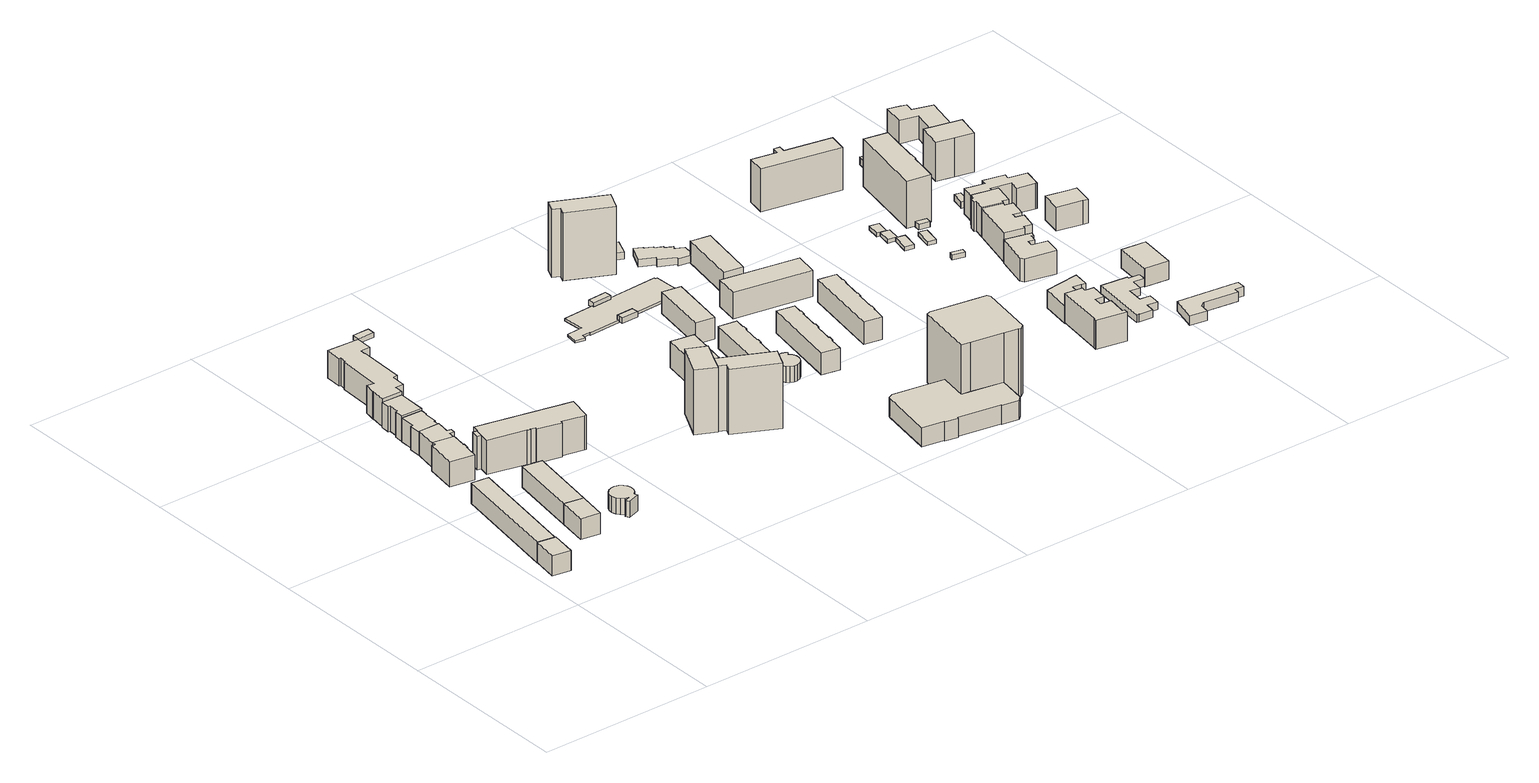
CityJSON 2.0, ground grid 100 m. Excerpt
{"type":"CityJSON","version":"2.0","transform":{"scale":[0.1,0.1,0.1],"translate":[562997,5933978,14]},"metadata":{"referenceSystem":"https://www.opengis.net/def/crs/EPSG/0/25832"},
"CityObjects":{
"building1":{"type":"Building","attributes":{"Gemeindeschluessel":"02200205","Geometrietyp2DReferenz":"3000","BezugspunktDach":"2000","function":"31001_1010","measuredHeight":13.32,"storeysAboveGround":3},"address":[{"country":"Germany","locality":"Hamburg","thoroughfareNumber":"4","thoroughfareName":"Unzerstraße","postcode":"22767"}],"geometry":[{"type":"Solid","lod":"1","boundaries":[[[[0,1,2,3]],[[4,5,6,7]],[[2,4,7,3]],[[1,5,4,2]],[[0,6,5,1]],[[3,7,6,0]]]]}]},
"building2":{"type":"Building","attributes":{"Gemeindeschluessel":"02200205","Geometrietyp2DReferenz":"3000","BezugspunktDach":"2000","function":"31001_1010","measuredHeight":13.76,"storeysAboveGround":3},"address":[{"country":"Germany","locality":"Hamburg","thoroughfareNumber":"12","thoroughfareName":"Unzerstraße","postcode":"22767"}],"geometry":[{"type":"Solid","lod":"1","boundaries":[[[[8,9,10,11]],[[12,13,14,15]],[[10,12,15,11]],[[9,13,12,10]],[[8,14,13,9]],[[11,15,14,8]]]]}]},
"building3":{"type":"Building","attributes":{"Gemeindeschluessel":"02200205","Geometrietyp2DReferenz":"3000","BezugspunktDach":"2000","function":"31001_1010","measuredHeight":13.85,"storeysAboveGround":3},"address":[{"country":"Germany","locality":"Hamburg","thoroughfareNumber":"7","thoroughfareName":"Schomburgstraße","postcode":"22767"}],"geometry":[{"type":"Solid","lod":"1","boundaries":[[[[16,17,18,19]],[[20,21,22,23]],[[18,20,23,19]],[[17,21,20,18]],[[16,22,21,17]],[[19,23,22,16]]]]}]},
"building4":{"type":"Building","attributes":{"Gemeindeschluessel":"02200205","Geometrietyp2DReferenz":"3000","BezugspunktDach":"2000","function":"31001_1010","measuredHeight":17.43,"storeysAboveGround":3},"address":[{"country":"Germany","locality":"Hamburg","thoroughfareNumber":"14a","thoroughfareName":"Unzerstraße","postcode":"22767"}],"geometry":[{"type":"Solid","lod":"1","boundaries":[[[[24,25,26,27,28,29,30,31,32,33,34]],[[35,36,37,38,39,40,41,42,43,44,45]],[[33,35,45,34]],[[32,36,35,33]],[[31,37,36,32]],[[30,38,37,31]],[[29,39,38,30]],[[28,40,39,29]],[[27,41,40,28]],[[26,42,41,27]],[[25,43,42,26]],[[24,44,43,25]],[[34,45,44,24]]]]}]},
"building5":{"type":"Building","attributes":{"Gemeindeschluessel":"02200205","Geometrietyp2DReferenz":"3000","BezugspunktDach":"2000","function":"31001_1010","measuredHeight":14.05,"storeysAboveGround":3},"address":[{"country":"Germany","locality":"Hamburg","thoroughfareNumber":"1","thoroughfareName":"Schomburgstraße","postcode":"22767"}],"geometry":[{"type":"Solid","lod":"1","boundaries":[[[[46,47,48,49]],[[23,22,50,51]],[[48,23,51,49]],[[47,22,23,48]],[[46,50,22,47]],[[49,51,50,46]]]]}]},
"building6":{"type":"Building","attributes":{"Gemeindeschluessel":"02200205","Geometrietyp2DReferenz":"3000","BezugspunktDach":"2000","function":"31001_1010","measuredHeight":16.59,"storeysAboveGround":3},"address":[{"country":"Germany","locality":"Hamburg","thoroughfareNumber":"14b","thoroughfareName":"Unzerstraße","postcode":"22767"}],"geometry":[{"type":"Solid","lod":"1","boundaries":[[[[52,53,54,55,56,57,58,59,60]],[[61,62,63,64,65,66,67,68,69]],[[59,61,69,60]],[[58,62,61,59]],[[57,63,62,58]],[[56,64,63,57]],[[55,65,64,56]],[[54,66,65,55]],[[53,67,66,54]],[[52,68,67,53]],[[60,69,68,52]]]]}]},
"building7":{"type":"Building","attributes":{"Gemeindeschluessel":"02200205","Geometrietyp2DReferenz":"3000","BezugspunktDach":"2000","function":"31001_3070","measuredHeight":18.93,"storeysAboveGround":1},"address":[{"country":"Germany","locality":"Hamburg","thoroughfareName":"Schomburgstraße","postcode":"22767"}],"geometry":[{"type":"Solid","lod":"1","boundaries":[[[[70,71,72,73]],[[74,75,76,77]],[[72,74,77,73]],[[71,75,74,72]],[[70,76,75,71]],[[73,77,76,70]]]]}]},
"building8":{"type":"Building","attributes":{"Gemeindeschluessel":"02200205","Geometrietyp2DReferenz":"3000","BezugspunktDach":"2000","function":"31001_1010","measuredHeight":15.49,"storeysAboveGround":3},"address":[{"country":"Germany","locality":"Hamburg","thoroughfareNumber":"16","thoroughfareName":"Unzerstraße","postcode":"22767"}],"geometry":[{"type":"Solid","lod":"1","boundaries":[[[[78,79,80,81,82,83,84,85,55,54]],[[86,87,88,89,90,91,92,93,94,95]],[[55,86,95,54]],[[85,87,86,55]],[[84,88,87,85]],[[83,89,88,84]],[[82,90,89,83]],[[81,91,90,82]],[[80,92,91,81]],[[79,93,92,80]],[[78,94,93,79]],[[54,95,94,78]]]]}]},
"building9":{"type":"Building","attributes":{"Gemeindeschluessel":"02200205","Geometrietyp2DReferenz":"3000","BezugspunktDach":"2000","function":"31001_3074","measuredHeight":9},"address":[{"country":"Germany","locality":"Hamburg","thoroughfareName":"Louise-Schroeder-Straße","postcode":"22767"}],"geometry":[{"type":"Solid","lod":"1","boundaries":[[[[96,97,98,99,100,101,102,103,104,105,106,107,108,109,110,111,112,113,114,115]],[[116,117,118,119,120,121,122,123,124,125,126,127,128,129,130,131,132,133,134,135]],[[114,116,135,115]],[[113,117,116,114]],[[112,118,117,113]],[[111,119,118,112]],[[110,120,119,111]],[[109,121,120,110]],[[108,122,121,109]],[[107,123,122,108]],[[106,124,123,107]],[[105,125,124,106]],[[104,126,125,105]],[[103,127,126,104]],[[102,128,127,103]],[[101,129,128,102]],[[100,130,129,101]],[[99,131,130,100]],[[98,132,131,99]],[[97,133,132,98]],[[96,134,133,97]],[[115,135,134,96]]]]}]},
"building10":{"type":"Building","attributes":{"Gemeindeschluessel":"02200205","Geometrietyp2DReferenz":"3000","BezugspunktDach":"2000","function":"31001_1010","measuredHeight":16.73,"storeysAboveGround":3},"address":[{"country":"Germany","locality":"Hamburg","thoroughfareNumber":"16a","thoroughfareName":"Unzerstraße","postcode":"22767"}],"geometry":[{"type":"Solid","lod":"1","boundaries":[[[[136,137,138,139,140,141,142,143]],[[144,145,146,147,148,149,150,151]],[[142,144,151,143]],[[141,145,144,142]],[[140,146,145,141]],[[139,147,146,140]],[[138,148,147,139]],[[137,149,148,138]],[[136,150,149,137]],[[143,151,150,136]]]]}]},
"building11":{"type":"Building","attributes":{"Gemeindeschluessel":"02200205","Geometrietyp2DReferenz":"3000","BezugspunktDach":"2000","function":"31001_3070","measuredHeight":19.37,"storeysAboveGround":6},"address":[{"country":"Germany","locality":"Hamburg","thoroughfareNumber":"6","thoroughfareName":"Schomburgstraße","postcode":"22767"}],"geometry":[{"type":"Solid","lod":"1","boundaries":[[[[152,153,154,155,156,157,158,159,160,161,162,163,164,165]],[[166,167,168,169,170,171,172,173,174,175,176,177,178,179]],[[164,166,179,165]],[[163,167,166,164]],[[162,168,167,163]],[[161,169,168,162]],[[160,170,169,161]],[[159,171,170,160]],[[158,172,171,159]],[[157,173,172,158]],[[156,174,173,157]],[[155,175,174,156]],[[154,176,175,155]],[[153,177,176,154]],[[152,178,177,153]],[[165,179,178,152]]]]}]},
"building12":{"type":"Building","attributes":{"Gemeindeschluessel":"02200205","Geometrietyp2DReferenz":"3000","BezugspunktDach":"2000","function":"31001_1010","measuredHeight":18.6,"storeysAboveGround":5},"address":[{"country":"Germany","locality":"Hamburg","thoroughfareNumber":"18","thoroughfareName":"Unzerstraße","postcode":"22767"}],"geometry":[{"type":"Solid","lod":"1","boundaries":[[[[180,181,182,183,184,185,186,187,188,189,190,191,192,193,194,195,196,197,198,199]],[[200,201,202,203,204,205,206,207,208,209,210,211,212,213,214,215,216,217,218,219]],[[198,200,219,199]],[[197,201,200,198]],[[196,202,201,197]],[[195,203,202,196]],[[194,204,203,195]],[[193,205,204,194]],[[192,206,205,193]],[[191,207,206,192]],[[190,208,207,191]],[[189,209,208,190]],[[188,210,209,189]],[[187,211,210,188]],[[186,212,211,187]],[[185,213,212,186]],[[184,214,213,185]],[[183,215,214,184]],[[182,216,215,183]],[[181,217,216,182]],[[180,218,217,181]],[[199,219,218,180]]]]}]},
"building13":{"type":"Building","attributes":{"Gemeindeschluessel":"02200205","Geometrietyp2DReferenz":"3000","BezugspunktDach":"2000","function":"31001_3060","measuredHeight":2.84,"storeysAboveGround":1},"address":[{"country":"Germany","locality":"Hamburg","thoroughfareName":"Unzerstraße","postcode":"22767"}],"geometry":[{"type":"Solid","lod":"1","boundaries":[[[[220,221,222,223]],[[224,225,226,227]],[[222,224,227,223]],[[221,225,224,222]],[[220,226,225,221]],[[223,227,226,220]]]]}]},
"building14":{"type":"Building","attributes":{"Gemeindeschluessel":"02200205","Geometrietyp2DReferenz":"3000","BezugspunktDach":"2000","function":"31001_1010","measuredHeight":36.58,"storeysAboveGround":13},"address":[{"country":"Germany","locality":"Hamburg","thoroughfareName":"Louise-Schroeder-Straße","postcode":"22767"}],"geometry":[{"type":"Solid","lod":"1","boundaries":[[[[228,229,230,231,232,233]],[[234,235,236,237,238,239]],[[232,234,239,233]],[[231,235,234,232]],[[230,236,235,231]],[[229,237,236,230]],[[228,238,237,229]],[[233,239,238,228]]]]}]},
"building15":{"type":"Building","attributes":{"Gemeindeschluessel":"02200205","Geometrietyp2DReferenz":"3000","BezugspunktDach":"2000","function":"31001_1010","measuredHeight":39.53,"storeysAboveGround":12},"address":[{"country":"Germany","locality":"Hamburg","thoroughfareNumber":"17","thoroughfareName":"Louise-Schroeder-Straße","postcode":"22767"}],"geometry":[{"type":"Solid","lod":"1","boundaries":[[[[240,241,242,243,244,245]],[[246,247,248,249,250,251]],[[244,246,251,245]],[[243,247,246,244]],[[242,248,247,243]],[[241,249,248,242]],[[240,250,249,241]],[[245,251,250,240]]]]}]},
"building16":{"type":"Building","attributes":{"Gemeindeschluessel":"02200205","Geometrietyp2DReferenz":"3000","BezugspunktDach":"2000","function":"31001_1010","measuredHeight":14.77,"storeysAboveGround":5},"address":[{"country":"Germany","locality":"Hamburg","thoroughfareNumber":"17a","thoroughfareName":"Louise-Schroeder-Straße","postcode":"22767"}],"geometry":[{"type":"Solid","lod":"1","boundaries":[[[[252,253,254,255,256,257]],[[258,259,260,261,262,263]],[[256,258,263,257]],[[255,259,258,256]],[[254,260,259,255]],[[253,261,260,254]],[[252,262,261,253]],[[257,263,262,252]]]]}]},
"building17":{"type":"Building","attributes":{"Gemeindeschluessel":"02200205","Geometrietyp2DReferenz":"3000","BezugspunktDach":"2000","function":"31001_1010","measuredHeight":12.48,"storeysAboveGround":4},"address":[{"country":"Germany","locality":"Hamburg","thoroughfareNumber":"9","thoroughfareName":"Louise-Schroeder-Straße","postcode":"22767"}],"geometry":[{"type":"Solid","lod":"1","boundaries":[[[[264,265,266,267,268,269,270,271,272,273,274,275,276,277,278,279]],[[280,281,282,283,284,285,286,287,288,289,290,291,292,293,294,295]],[[278,280,295,279]],[[277,281,280,278]],[[276,282,281,277]],[[275,283,282,276]],[[274,284,283,275]],[[273,285,284,274]],[[272,286,285,273]],[[271,287,286,272]],[[270,288,287,271]],[[269,289,288,270]],[[268,290,289,269]],[[267,291,290,268]],[[266,292,291,267]],[[265,293,292,266]],[[264,294,293,265]],[[279,295,294,264]]]]}]},
"building18":{"type":"Building","attributes":{"Gemeindeschluessel":"02200205","Geometrietyp2DReferenz":"3000","BezugspunktDach":"2000","function":"31001_3070","measuredHeight":3.15,"storeysAboveGround":1},"address":[{"country":"Germany","locality":"Hamburg","thoroughfareName":"Holstenstraße","postcode":"22767"}],"geometry":[{"type":"Solid","lod":"1","boundaries":[[[[296,297,298,299,300,301]],[[302,303,304,305,306,307]],[[300,302,307,301]],[[299,303,302,300]],[[298,304,303,299]],[[297,305,304,298]],[[296,306,305,297]],[[301,307,306,296]]]]}]},
"building19":{"type":"Building","attributes":{"Gemeindeschluessel":"02200205","Geometrietyp2DReferenz":"3000","BezugspunktDach":"2000","function":"31001_3074","measuredHeight":9},"address":[{"country":"Germany","locality":"Hamburg","thoroughfareName":"Louise-Schroeder-Straße","postcode":"22767"}],"geometry":[{"type":"Solid","lod":"1","boundaries":[[[[308,309,310,311,312,313,314,315,316,317,318,319,320,321,322,323,324,325,326,327,328,329]],[[330,331,332,333,334,335,336,337,338,339,340,341,342,343,344,345,346,347,348,349,350,351]],[[328,330,351,329]],[[327,331,330,328]],[[326,332,331,327]],[[325,333,332,326]],[[324,334,333,325]],[[323,335,334,324]],[[322,336,335,323]],[[321,337,336,322]],[[320,338,337,321]],[[319,339,338,320]],[[318,340,339,319]],[[317,341,340,318]],[[316,342,341,317]],[[315,343,342,316]],[[314,344,343,315]],[[313,345,344,314]],[[312,346,345,313]],[[311,347,346,312]],[[310,348,347,311]],[[309,349,348,310]],[[308,350,349,309]],[[329,351,350,308]]]]}]},
"building20":{"type":"Building","attributes":{"Gemeindeschluessel":"02200205","Geometrietyp2DReferenz":"3000","BezugspunktDach":"2000","function":"31001_3074","measuredHeight":2.66},"address":[{"country":"Germany","locality":"Hamburg","thoroughfareName":"Holstenstraße","postcode":"22767"}],"geometry":[{"type":"Solid","lod":"1","boundaries":[[[[352,353,354,355,356,357,358,359,360,361,362,363,364,365,366,367,368,369,370,371,372,373,374,375]],[[376,377,378,379,380,381,382,383,384,385,386,387,388,389,390,391,392,393,394,395,396,397,398,399]],[[374,376,399,375]],[[373,377,376,374]],[[372,378,377,373]],[[371,379,378,372]],[[370,380,379,371]],[[369,381,380,370]],[[368,382,381,369]],[[367,383,382,368]],[[366,384,383,367]],[[365,385,384,366]],[[364,386,385,365]],[[363,387,386,364]],[[362,388,387,363]],[[361,389,388,362]],[[360,390,389,361]],[[359,391,390,360]],[[358,392,391,359]],[[357,393,392,358]],[[356,394,393,357]],[[355,395,394,356]],[[354,396,395,355]],[[353,397,396,354]],[[352,398,397,353]],[[375,399,398,352]]]]}]},
"building21":{"type":"Building","attributes":{"Gemeindeschluessel":"02200205","Geometrietyp2DReferenz":"3000","BezugspunktDach":"2000","function":"31001_3070","measuredHeight":2.98,"storeysAboveGround":1},"address":[{"country":"Germany","locality":"Hamburg","thoroughfareName":"Holstenstraße","postcode":"22767"}],"geometry":[{"type":"Solid","lod":"1","boundaries":[[[[400,401,402,403,404]],[[405,406,407,408,409]],[[403,405,409,404]],[[402,406,405,403]],[[401,407,406,402]],[[400,408,407,401]],[[404,409,408,400]]]]}]},
"building22":{"type":"Building","attributes":{"Gemeindeschluessel":"02200205","Geometrietyp2DReferenz":"3000","BezugspunktDach":"2000","function":"31001_1010","measuredHeight":12.25,"storeysAboveGround":4},"address":[{"country":"Germany","locality":"Hamburg","thoroughfareNumber":"15","thoroughfareName":"Louise-Schroeder-Straße","postcode":"22767"}],"geometry":[{"type":"Solid","lod":"1","boundaries":[[[[410,411,412,413]],[[414,415,416,417]],[[412,414,417,413]],[[411,415,414,412]],[[410,416,415,411]],[[413,417,416,410]]]]}]},
"building23":{"type":"Building","attributes":{"Gemeindeschluessel":"02200205","Geometrietyp2DReferenz":"3000","BezugspunktDach":"2000","function":"31001_3050","measuredHeight":10.74,"storeysAboveGround":3},"address":[{"country":"Germany","locality":"Hamburg","thoroughfareName":"Holstenstraße","postcode":"22767"}],"geometry":[{"type":"Solid","lod":"1","boundaries":[[[[418,419,420,421,422,423,424,425,426,427,428,429,430,431,432,433]],[[434,435,436,437,438,439,440,441,442,443,444,445,446,447,448,449]],[[432,434,449,433]],[[431,435,434,432]],[[430,436,435,431]],[[429,437,436,430]],[[428,438,437,429]],[[427,439,438,428]],[[426,440,439,427]],[[425,441,440,426]],[[424,442,441,425]],[[423,443,442,424]],[[422,444,443,423]],[[421,445,444,422]],[[420,446,445,421]],[[419,447,446,420]],[[418,448,447,419]],[[433,449,448,418]]]]}]},
"building24":{"type":"Building","attributes":{"Gemeindeschluessel":"02200205","Geometrietyp2DReferenz":"3000","BezugspunktDach":"2000","function":"31001_1010","measuredHeight":12.44,"storeysAboveGround":4},"address":[{"country":"Germany","locality":"Hamburg","thoroughfareNumber":"1","thoroughfareName":"Louise-Schroeder-Straße","postcode":"22767"}],"geometry":[{"type":"Solid","lod":"1","boundaries":[[[[450,451,452,453,454,455,456,457,458,459,460,461,462,463,464,465]],[[466,467,468,469,470,471,472,473,474,475,476,477,478,479,480,481]],[[464,466,481,465]],[[463,467,466,464]],[[462,468,467,463]],[[461,469,468,462]],[[460,470,469,461]],[[459,471,470,460]],[[458,472,471,459]],[[457,473,472,458]],[[456,474,473,457]],[[455,475,474,456]],[[454,476,475,455]],[[453,477,476,454]],[[452,478,477,453]],[[451,479,478,452]],[[450,480,479,451]],[[465,481,480,450]]]]}]},
"building25":{"type":"Building","attributes":{"Gemeindeschluessel":"02200205","Geometrietyp2DReferenz":"3000","BezugspunktDach":"2000","function":"31001_1010","measuredHeight":40.8,"storeysAboveGround":12},"address":[{"country":"Germany","locality":"Hamburg","thoroughfareName":"Holstenstraße","postcode":"22767"}],"geometry":[{"type":"Solid","lod":"1","boundaries":[[[[482,483,484,485,486,487]],[[488,489,490,491,492,493]],[[486,488,493,487]],[[485,489,488,486]],[[484,490,489,485]],[[483,491,490,484]],[[482,492,491,483]],[[487,493,492,482]]]]}]},
"building26":{"type":"Building","attributes":{"name":"ENDO-Klinik","Gemeindeschluessel":"02200205","Geometrietyp2DReferenz":"3000","BezugspunktDach":"2000","function":"31001_3050","measuredHeight":38.62,"storeysAboveGround":12},"address":[{"country":"Germany","locality":"Hamburg","thoroughfareNumber":"2","thoroughfareName":"Holstenstraße","postcode":"22767"}],"geometry":[{"type":"Solid","lod":"1","boundaries":[[[[494,495,496,497,498,428,427,426,499,500]],[[501,502,503,504,505,506,507,508,509,510]],[[499,501,510,500]],[[426,502,501,499]],[[427,503,502,426]],[[428,504,503,427]],[[498,505,504,428]],[[497,506,505,498]],[[496,507,506,497]],[[495,508,507,496]],[[494,509,508,495]],[[500,510,509,494]]]]}]},
"building27":{"type":"Building","attributes":{"Gemeindeschluessel":"02200205","Geometrietyp2DReferenz":"3000","BezugspunktDach":"2000","function":"31001_2080","measuredHeight":3.89,"storeysAboveGround":1},"address":[{"country":"Germany","locality":"Hamburg","thoroughfareNumber":"22","thoroughfareName":"Holstenstraße","postcode":"22767"}],"geometry":[{"type":"Solid","lod":"1","boundaries":[[[[511,512,513,514]],[[515,516,517,518]],[[513,515,518,514]],[[512,516,515,513]],[[511,517,516,512]],[[514,518,517,511]]]]}]},
"building28":{"type":"Building","attributes":{"Gemeindeschluessel":"02200205","Geometrietyp2DReferenz":"3000","BezugspunktDach":"2000","function":"31001_1010","measuredHeight":14.89,"storeysAboveGround":8},"address":[{"country":"Germany","locality":"Hamburg","thoroughfareNumber":"14a","thoroughfareName":"Holstenstraße","postcode":"22767"}],"geometry":[{"type":"Solid","lod":"1","boundaries":[[[[519,520,521,522,523]],[[524,525,526,527,528]],[[522,524,528,523]],[[521,525,524,522]],[[520,526,525,521]],[[519,527,526,520]],[[523,528,527,519]]]]}]},
"building29":{"type":"Building","attributes":{"Gemeindeschluessel":"02200205","Geometrietyp2DReferenz":"3000","BezugspunktDach":"2000","function":"31001_2010","measuredHeight":4.11,"storeysAboveGround":1},"address":[{"country":"Germany","locality":"Hamburg","thoroughfareNumber":"20","thoroughfareName":"Holstenstraße","postcode":"22767"}],"geometry":[{"type":"Solid","lod":"1","boundaries":[[[[529,530,531,532,533,534,535,536,537,538,539,540,541,542,543,544,545]],[[546,547,548,549,550,551,552,553,554,555,556,557,558,559,560,561,562]],[[544,546,562,545]],[[543,547,546,544]],[[542,548,547,543]],[[541,549,548,542]],[[540,550,549,541]],[[539,551,550,540]],[[538,552,551,539]],[[537,553,552,538]],[[536,554,553,537]],[[535,555,554,536]],[[534,556,555,535]],[[533,557,556,534]],[[532,558,557,533]],[[531,559,558,532]],[[530,560,559,531]],[[529,561,560,530]],[[545,562,561,529]]]]}]},
"building30":{"type":"Building","attributes":{"Gemeindeschluessel":"02200205","Geometrietyp2DReferenz":"3000","BezugspunktDach":"2000","function":"31001_1010","measuredHeight":12.34,"storeysAboveGround":4},"address":[{"country":"Germany","locality":"Hamburg","thoroughfareNumber":"18","thoroughfareName":"Holstenstraße","postcode":"22767"}],"geometry":[{"type":"Solid","lod":"1","boundaries":[[[[563,564,565,566,567]],[[568,569,570,571,572]],[[566,568,572,567]],[[565,569,568,566]],[[564,570,569,565]],[[563,571,570,564]],[[567,572,571,563]]]]}]},
"building31":{"type":"Building","attributes":{"Gemeindeschluessel":"02200205","Geometrietyp2DReferenz":"3000","BezugspunktDach":"2000","function":"31001_1010","measuredHeight":12.67,"storeysAboveGround":4},"address":[{"country":"Germany","locality":"Hamburg","thoroughfareNumber":"12","thoroughfareName":"Holstenstraße","postcode":"22767"}],"geometry":[{"type":"Solid","lod":"1","boundaries":[[[[573,574,575,576,577,578,579,580,581,582,583,584,585,586,587,588]],[[589,590,591,592,593,594,595,596,597,598,599,600,601,602,603,604]],[[587,589,604,588]],[[586,590,589,587]],[[585,591,590,586]],[[584,592,591,585]],[[583,593,592,584]],[[582,594,593,583]],[[581,595,594,582]],[[580,596,595,581]],[[579,597,596,580]],[[578,598,597,579]],[[577,599,598,578]],[[576,600,599,577]],[[575,601,600,576]],[[574,602,601,575]],[[573,603,602,574]],[[588,604,603,573]]]]}]},
"building32":{"type":"Building","attributes":{"Gemeindeschluessel":"02100110","Geometrietyp2DReferenz":"3000","BezugspunktDach":"2000","function":"31001_1120","measuredHeight":17.78,"storeysAboveGround":4},"address":[{"country":"Germany","locality":"Hamburg","thoroughfareNumber":"11","thoroughfareName":"Holstenstraße","postcode":"22767"}],"geometry":[{"type":"Solid","lod":"1","boundaries":[[[[605,606,607,608,609,610,611,612,613,614,615,616,617,618]],[[619,620,621,622,623,624,625,626,627,628,629,630,631,632]],[[617,619,632,618]],[[616,620,619,617]],[[615,621,620,616]],[[614,622,621,615]],[[613,623,622,614]],[[612,624,623,613]],[[611,625,624,612]],[[610,626,625,611]],[[609,627,626,610]],[[608,628,627,609]],[[607,629,628,608]],[[606,630,629,607]],[[605,631,630,606]],[[618,632,631,605]]]]}]},
"building33":{"type":"Building","attributes":{"Gemeindeschluessel":"02100110","Geometrietyp2DReferenz":"3000","BezugspunktDach":"2000","function":"31001_1120","measuredHeight":15.46,"storeysAboveGround":5},"address":[{"country":"Germany","locality":"Hamburg","thoroughfareNumber":"17","thoroughfareName":"Holstenstraße","postcode":"22767"}],"geometry":[{"type":"Solid","lod":"1","boundaries":[[[[633,634,635,636,637,638,639]],[[640,641,642,643,644,645,646]],[[638,640,646,639]],[[637,641,640,638]],[[636,642,641,637]],[[635,643,642,636]],[[634,644,643,635]],[[633,645,644,634]],[[639,646,645,633]]]]}]},
"building34":{"type":"Building","attributes":{"Gemeindeschluessel":"02200205","Geometrietyp2DReferenz":"3000","BezugspunktDach":"2000","function":"31001_2460","measuredHeight":2.14,"storeysAboveGround":1},"address":[{"country":"Germany","locality":"Hamburg","thoroughfareName":"Kleine Freiheit","postcode":"22767"}],"geometry":[{"type":"Solid","lod":"1","boundaries":[[[[647,648,649,650]],[[651,652,653,654]],[[649,651,654,650]],[[648,652,651,649]],[[647,653,652,648]],[[650,654,653,647]]]]}]},
"building35":{"type":"Building","attributes":{"Gemeindeschluessel":"02200205","Geometrietyp2DReferenz":"3000","BezugspunktDach":"2000","function":"31001_2460","measuredHeight":2.12,"storeysAboveGround":1},"address":[{"country":"Germany","locality":"Hamburg","thoroughfareName":"Kleine Freiheit","postcode":"22767"}],"geometry":[{"type":"Solid","lod":"1","boundaries":[[[[655,656,657,658]],[[659,660,661,662]],[[657,659,662,658]],[[656,660,659,657]],[[655,661,660,656]],[[658,662,661,655]]]]}]},
"building36":{"type":"Building","attributes":{"Gemeindeschluessel":"02100110","Geometrietyp2DReferenz":"3000","BezugspunktDach":"2000","function":"31001_2140","measuredHeight":2.4,"storeysAboveGround":1},"address":[{"country":"Germany","locality":"Hamburg","thoroughfareName":"Holstenstraße","postcode":"22767"}],"geometry":[{"type":"Solid","lod":"1","boundaries":[[[[663,664,665,666]],[[667,668,669,670]],[[665,667,670,666]],[[664,668,667,665]],[[663,669,668,664]],[[666,670,669,663]]]]}]},
"building37":{"type":"Building","attributes":{"Gemeindeschluessel":"02200205","Geometrietyp2DReferenz":"3000","BezugspunktDach":"2000","function":"31001_2460","measuredHeight":2.09,"storeysAboveGround":1},"address":[{"country":"Germany","locality":"Hamburg","thoroughfareName":"Kleine Freiheit","postcode":"22767"}],"geometry":[{"type":"Solid","lod":"1","boundaries":[[[[671,672,673,674]],[[675,676,677,678]],[[673,675,678,674]],[[672,676,675,673]],[[671,677,676,672]],[[674,678,677,671]]]]}]},
"building38":{"type":"Building","attributes":{"Gemeindeschluessel":"02200205","Geometrietyp2DReferenz":"3000","BezugspunktDach":"2000","function":"31001_2500","measuredHeight":3.04,"storeysAboveGround":1},"address":[{"country":"Germany","locality":"Hamburg","thoroughfareName":"Kleine Freiheit","postcode":"22767"}],"geometry":[{"type":"Solid","lod":"1","boundaries":[[[[679,680,681,682]],[[683,684,685,686]],[[681,683,686,682]],[[680,684,683,681]],[[679,685,684,680]],[[682,686,685,679]]]]}]},
"building39":{"type":"Building","attributes":{"Gemeindeschluessel":"02200205","Geometrietyp2DReferenz":"3000","BezugspunktDach":"2000","function":"31001_1010","measuredHeight":25.06,"storeysAboveGround":8},"address":[{"country":"Germany","locality":"Hamburg","thoroughfareNumber":"19","thoroughfareName":"Holstenstraße","postcode":"22767"}],"geometry":[{"type":"Solid","lod":"1","boundaries":[[[[687,688,689,690,691,692,693,694]],[[695,696,697,698,699,700,701,702]],[[693,695,702,694]],[[692,696,695,693]],[[691,697,696,692]],[[690,698,697,691]],[[689,699,698,690]],[[688,700,699,689]],[[687,701,700,688]],[[694,702,701,687]]]]}]},
"building40":{"type":"Building","attributes":{"Gemeindeschluessel":"02200205","Geometrietyp2DReferenz":"3000","BezugspunktDach":"2000","function":"31001_2460","measuredHeight":2.13,"storeysAboveGround":1},"address":[{"country":"Germany","locality":"Hamburg","thoroughfareName":"Kleine Freiheit","postcode":"22767"}],"geometry":[{"type":"Solid","lod":"1","boundaries":[[[[703,704,705,706]],[[707,708,709,710]],[[705,707,710,706]],[[704,708,707,705]],[[703,709,708,704]],[[706,710,709,703]]]]}]},
"building41":{"type":"Building","attributes":{"Gemeindeschluessel":"02100110","Geometrietyp2DReferenz":"3000","BezugspunktDach":"2000","function":"31001_1120","measuredHeight":17.73,"storeysAboveGround":4},"address":[{"country":"Germany","locality":"Hamburg","thoroughfareNumber":"44","thoroughfareName":"Kleine Freiheit","postcode":"22767"}],"geometry":[{"type":"Solid","lod":"1","boundaries":[[[[711,712,713,714,715,716,717,718,719,720,721,722]],[[723,724,725,726,727,728,729,730,731,732,733,734]],[[721,723,734,722]],[[720,724,723,721]],[[719,725,724,720]],[[718,726,725,719]],[[717,727,726,718]],[[716,728,727,717]],[[715,729,728,716]],[[714,730,729,715]],[[713,731,730,714]],[[712,732,731,713]],[[711,733,732,712]],[[722,734,733,711]]]]}]},
"building42":{"type":"Building","attributes":{"Gemeindeschluessel":"02200205","Geometrietyp2DReferenz":"3000","BezugspunktDach":"2000","function":"31001_2460","measuredHeight":3,"storeysAboveGround":1},"address":[{"country":"Germany","locality":"Hamburg","thoroughfareName":"Kleine Freiheit","postcode":"22767"}],"geometry":[{"type":"Solid","lod":"1","boundaries":[[[[735,736,737,738]],[[739,740,741,742]],[[737,739,742,738]],[[736,740,739,737]],[[735,741,740,736]],[[738,742,741,735]]]]}]},
"building43":{"type":"Building","attributes":{"Gemeindeschluessel":"02100110","Geometrietyp2DReferenz":"3000","BezugspunktDach":"2000","function":"31001_3060","measuredHeight":4.37,"storeysAboveGround":1},"address":[{"country":"Germany","locality":"Hamburg","thoroughfareName":"Simon-von-Utrecht-Straße","postcode":"22767"}],"geometry":[{"type":"Solid","lod":"1","boundaries":[[[[743,744,745,746,747,748,749,750,751,752,753,754,755,756,757,758]],[[759,760,761,762,763,764,765,766,767,768,769,770,771,772,773,774]],[[757,759,774,758]],[[756,760,759,757]],[[755,761,760,756]],[[754,762,761,755]],[[753,763,762,754]],[[752,764,763,753]],[[751,765,764,752]],[[750,766,765,751]],[[749,767,766,750]],[[748,768,767,749]],[[747,769,768,748]],[[746,770,769,747]],[[745,771,770,746]],[[744,772,771,745]],[[743,773,772,744]],[[758,774,773,743]]]]}]},
"building44":{"type":"Building","attributes":{"Gemeindeschluessel":"02100110","Geometrietyp2DReferenz":"3000","BezugspunktDach":"2000","function":"31001_1120","measuredHeight":17.93,"storeysAboveGround":4},"address":[{"country":"Germany","locality":"Hamburg","thoroughfareNumber":"48","thoroughfareName":"Kleine Freiheit","postcode":"22767"}],"geometry":[{"type":"Solid","lod":"1","boundaries":[[[[775,776,777,778,779,780,781,782,783,784,785,786]],[[787,788,789,790,791,792,793,794,795,796,797,798]],[[785,787,798,786]],[[784,788,787,785]],[[783,789,788,784]],[[782,790,789,783]],[[781,791,790,782]],[[780,792,791,781]],[[779,793,792,780]],[[778,794,793,779]],[[777,795,794,778]],[[776,796,795,777]],[[775,797,796,776]],[[786,798,797,775]]]]}]},
"building45":{"type":"Building","attributes":{"Gemeindeschluessel":"02200205","Geometrietyp2DReferenz":"3000","BezugspunktDach":"2000","function":"31001_1120","measuredHeight":26.63,"storeysAboveGround":9},"address":[{"country":"Germany","locality":"Hamburg","thoroughfareNumber":"1","thoroughfareName":"Kleine Freiheit","postcode":"22767"}],"geometry":[{"type":"Solid","lod":"1","boundaries":[[[[799,800,801,802,803,804,805,806]],[[807,808,809,810,811,812,813,814]],[[805,807,814,806]],[[804,808,807,805]],[[803,809,808,804]],[[802,810,809,803]],[[801,811,810,802]],[[800,812,811,801]],[[799,813,812,800]],[[806,814,813,799]]]]}]},
"building46":{"type":"Building","attributes":{"Gemeindeschluessel":"02100110","Geometrietyp2DReferenz":"3000","BezugspunktDach":"2000","function":"31001_1120","measuredHeight":18.6,"storeysAboveGround":4},"address":[{"country":"Germany","locality":"Hamburg","thoroughfareNumber":"58","thoroughfareName":"Kleine Freiheit","postcode":"22767"}],"geometry":[{"type":"Solid","lod":"1","boundaries":[[[[815,816,817,818,819,782,781,820,821,822,823,824,825]],[[826,827,828,829,830,831,832,833,834,835,836,837,838]],[[824,826,838,825]],[[823,827,826,824]],[[822,828,827,823]],[[821,829,828,822]],[[820,830,829,821]],[[781,831,830,820]],[[782,832,831,781]],[[819,833,832,782]],[[818,834,833,819]],[[817,835,834,818]],[[816,836,835,817]],[[815,837,836,816]],[[825,838,837,815]]]]}]},
"building47":{"type":"Building","attributes":{"Gemeindeschluessel":"02100110","Geometrietyp2DReferenz":"3000","BezugspunktDach":"2000","function":"31001_2080","measuredHeight":7.28,"storeysAboveGround":1},"address":[{"country":"Germany","locality":"Hamburg","thoroughfareName":"Große Freiheit","postcode":"22767"}],"geometry":[{"type":"Solid","lod":"1","boundaries":[[[[839,840,841,842,843,844,845,846,847,848]],[[849,850,851,852,853,854,855,856,857,858]],[[847,849,858,848]],[[846,850,849,847]],[[845,851,850,846]],[[844,852,851,845]],[[843,853,852,844]],[[842,854,853,843]],[[841,855,854,842]],[[840,856,855,841]],[[839,857,856,840]],[[848,858,857,839]]]]}]},
"building48":{"type":"Building","attributes":{"Gemeindeschluessel":"02100110","Geometrietyp2DReferenz":"3000","BezugspunktDach":"2000","function":"31001_3060","measuredHeight":10.28,"storeysAboveGround":2},"address":[{"country":"Germany","locality":"Hamburg","thoroughfareNumber":"113","thoroughfareName":"Simon-von-Utrecht-Straße","postcode":"22767"}],"geometry":[{"type":"Solid","lod":"1","boundaries":[[[[859,860,861,862,863,864]],[[865,866,867,868,869,870]],[[863,865,870,864]],[[862,866,865,863]],[[861,867,866,862]],[[860,868,867,861]],[[859,869,868,860]],[[864,870,869,859]]]]}]},
"building49":{"type":"Building","attributes":{"Gemeindeschluessel":"02100110","Geometrietyp2DReferenz":"3000","BezugspunktDach":"2000","function":"31001_3020","measuredHeight":3.52,"storeysAboveGround":1},"address":[{"country":"Germany","locality":"Hamburg","thoroughfareName":"Kleine Freiheit","postcode":"22767"}],"geometry":[{"type":"Solid","lod":"1","boundaries":[[[[871,872,873,874,875,876]],[[877,878,879,880,881,882]],[[875,877,882,876]],[[874,878,877,875]],[[873,879,878,874]],[[872,880,879,873]],[[871,881,880,872]],[[876,882,881,871]]]]}]},
"building50":{"type":"Building","attributes":{"Gemeindeschluessel":"02200205","Geometrietyp2DReferenz":"3000","BezugspunktDach":"2000","function":"31001_2080","measuredHeight":4.24,"storeysAboveGround":1},"address":[{"country":"Germany","locality":"Hamburg","thoroughfareNumber":"3","thoroughfareName":"Kleine Freiheit","postcode":"22767"}],"geometry":[{"type":"Solid","lod":"1","boundaries":[[[[883,884,885,886]],[[887,888,889,890]],[[885,887,890,886]],[[884,888,887,885]],[[883,889,888,884]],[[886,890,889,883]]]]}]},
"building51":{"type":"Building","attributes":{"Gemeindeschluessel":"02100110","Geometrietyp2DReferenz":"3000","BezugspunktDach":"2000","function":"31001_1010","measuredHeight":15.76,"storeysAboveGround":4},"address":[{"country":"Germany","locality":"Hamburg","thoroughfareNumber":"62","thoroughfareName":"Kleine Freiheit","postcode":"22767"}],"geometry":[{"type":"Solid","lod":"1","boundaries":[[[[891,892,893,894,895,896,897,898,899,900,901,902,903]],[[904,905,906,907,908,909,910,911,912,913,914,915,916]],[[902,904,916,903]],[[901,905,904,902]],[[900,906,905,901]],[[899,907,906,900]],[[898,908,907,899]],[[897,909,908,898]],[[896,910,909,897]],[[895,911,910,896]],[[894,912,911,895]],[[893,913,912,894]],[[892,914,913,893]],[[891,915,914,892]],[[903,916,915,891]]]]}]},
"building52":{"type":"Building","attributes":{"Gemeindeschluessel":"02100110","Geometrietyp2DReferenz":"3000","BezugspunktDach":"2000","function":"31001_1010","measuredHeight":13.49,"storeysAboveGround":4},"address":[{"country":"Germany","locality":"Hamburg","thoroughfareNumber":"67","thoroughfareName":"Große Freiheit","postcode":"22767"}],"geometry":[{"type":"Solid","lod":"1","boundaries":[[[[917,918,919,920,921,922]],[[923,924,925,926,927,928]],[[921,923,928,922]],[[920,924,923,921]],[[919,925,924,920]],[[918,926,925,919]],[[917,927,926,918]],[[922,928,927,917]]]]}]},
"building53":{"type":"Building","attributes":{"Gemeindeschluessel":"02100110","Geometrietyp2DReferenz":"3000","BezugspunktDach":"2000","function":"31001_1120","measuredHeight":22.06,"storeysAboveGround":7},"address":[{"country":"Germany","locality":"Hamburg","thoroughfareNumber":"70","thoroughfareName":"Kleine Freiheit","postcode":"22767"}],"geometry":[{"type":"Solid","lod":"1","boundaries":[[[[929,930,931,932,933,934]],[[935,936,937,938,939,940]],[[933,935,940,934]],[[932,936,935,933]],[[931,937,936,932]],[[930,938,937,931]],[[929,939,938,930]],[[934,940,939,929]]]]}]},
"building54":{"type":"Building","attributes":{"Gemeindeschluessel":"02100110","Geometrietyp2DReferenz":"3000","BezugspunktDach":"2000","function":"31001_1010","measuredHeight":16.2,"storeysAboveGround":5},"address":[{"country":"Germany","locality":"Hamburg","thoroughfareNumber":"74","thoroughfareName":"Kleine Freiheit","postcode":"22767"}],"geometry":[{"type":"Solid","lod":"1","boundaries":[[[[941,942,943,944,945,946,947,948,949]],[[950,951,952,953,954,955,956,957,958]],[[948,950,958,949]],[[947,951,950,948]],[[946,952,951,947]],[[945,953,952,946]],[[944,954,953,945]],[[943,955,954,944]],[[942,956,955,943]],[[941,957,956,942]],[[949,958,957,941]]]]}]}
},
"vertices":[
[6,205,69],[30,352,69],[134,335,69],[110,188,69],[134,335,182],[30,352,182],[6,205,182],[110,188,182],
[30,352,67],[135,991,67],[232,979,67],[127,336,67],[232,979,184],[135,991,184],[30,352,184],[127,336,184],
[467,534,69],[440,371,69],[331,389,69],[358,552,69],[331,389,187],[440,371,187],[467,534,187],[358,552,187],
[336,1376,53],[334,1362,53],[322,1286,53],[327,1286,53],[321,1253,53],[317,1254,53],[303,1174,53],[166,1197,53],[195,1375,53],[214,1371,53],[218,1396,53],[214,1371,195],[195,1375,195],[166,1197,195],[303,1174,195],[317,1254,195],[321,1253,195],[327,1286,195],[322,1286,195],[334,1362,195],[336,1376,195],[218,1396,195],
[533,937,68],[467,534,68],[358,552,68],[424,955,68],[533,937,187],[424,955,187],
[336,1376,51],[218,1396,51],[241,1529,51],[360,1526,51],[362,1526,51],[349,1449,51],[374,1445,51],[369,1414,51],[343,1418,51],[369,1414,188],[374,1445,188],[349,1449,188],[362,1526,188],[360,1526,188],[241,1529,188],[218,1396,188],[336,1376,188],[343,1418,188],
[356,1220,69],[365,1267,69],[387,1262,69],[377,1216,69],[387,1262,258],[365,1267,258],[356,1220,258],[377,1216,258],
[243,1596,51],[254,1596,51],[257,1684,51],[377,1679,51],[375,1639,51],[371,1639,51],[368,1560,51],[361,1560,51],[360,1526,184],[361,1560,184],[368,1560,184],[371,1639,184],[375,1639,184],[377,1679,184],[257,1684,184],[254,1596,184],[243,1596,184],[241,1529,184],
[631,421,85],[613,434,85],[600,452,85],[595,474,85],[597,496,85],[607,516,85],[623,532,85],[643,541,85],[665,543,85],[687,536,85],[705,523,85],[717,505,85],[723,483,85],[720,461,85],[711,441,85],[695,426,85],[701,407,85],[631,382,85],[623,404,85],[653,415,85],[623,404,175],[631,382,175],[701,407,175],[695,426,175],[711,441,175],[720,461,175],[723,483,175],[717,505,175],[705,523,175],[687,536,175],[665,543,175],[643,541,175],[623,532,175],[607,516,175],[597,496,175],[595,474,175],[600,452,175],[613,434,175],[631,421,175],[653,415,175],
[384,1841,53],[377,1679,53],[257,1684,53],[259,1734,53],[271,1734,53],[274,1794,53],[263,1795,53],[265,1846,53],[263,1795,196],[274,1794,196],[271,1734,196],[259,1734,196],[257,1684,196],[377,1679,196],[384,1841,196],[265,1846,196],
[924,1182,68],[893,1043,68],[880,1044,68],[758,1071,68],[755,1059,68],[621,1089,68],[624,1102,68],[596,1108,68],[595,1103,68],[577,1107,68],[578,1111,68],[365,1158,68],[377,1216,68],[394,1297,68],[377,1216,262],[365,1158,262],[578,1111,262],[577,1107,262],[595,1103,262],[596,1108,262],[624,1102,262],[621,1089,262],[755,1059,262],[758,1071,262],[880,1044,262],[893,1043,262],[924,1182,262],[394,1297,262],
[470,2236,59],[474,2236,59],[463,1973,59],[437,1974,59],[433,1889,59],[387,1891,59],[384,1841,59],[265,1846,59],[278,1931,59],[276,1931,59],[287,1994,59],[331,1987,59],[343,2238,59],[351,2237,59],[352,2276,59],[344,2276,59],[349,2372,59],[532,2363,59],[528,2267,59],[472,2270,59],[528,2267,214],[532,2363,214],[349,2372,214],[344,2276,214],[352,2276,214],[351,2237,214],[343,2238,214],[331,1987,214],[287,1994,214],[276,1931,214],[278,1931,214],[265,1846,214],[384,1841,214],[387,1891,214],[433,1889,214],[437,1974,214],[463,1973,214],[474,2236,214],[470,2236,214],[472,2270,214],
[677,2581,54],[770,2581,54],[769,2539,54],[676,2539,54],[769,2539,82],[770,2581,82],[677,2581,82],[676,2539,82],
[1516,801,54],[1510,789,54],[1402,842,54],[1494,1029,54],[1600,978,54],[1547,870,54],[1600,978,419],[1494,1029,419],[1402,842,419],[1510,789,419],[1516,801,419],[1547,870,419],
[1539,744,49],[1557,781,49],[1516,801,49],[1547,870,49],[1832,731,49],[1781,626,49],[1832,731,418],[1547,870,418],[1516,801,418],[1557,781,418],[1539,744,418],[1781,626,418],
[1712,1413,55],[1844,1390,55],[1844,1386,55],[1775,991,55],[1775,988,55],[1642,1011,55],[1775,988,202],[1775,991,202],[1844,1386,202],[1844,1390,202],[1712,1413,202],[1642,1011,202],
[2012,1411,53],[2113,1394,53],[2103,1336,53],[2108,1335,53],[2103,1304,53],[2098,1305,53],[2078,1193,53],[2083,1192,53],[2078,1161,53],[2073,1162,53],[2054,1052,53],[2059,1051,53],[2053,1020,53],[2048,1021,53],[2034,939,53],[1933,957,53],[2034,939,177],[2048,1021,177],[2053,1020,177],[2059,1051,177],[2054,1052,177],[2073,1162,177],[2078,1161,177],[2083,1192,177],[2078,1193,177],[2098,1305,177],[2103,1304,177],[2108,1335,177],[2103,1336,177],[2113,1394,177],[2012,1411,177],[1933,957,177],
[1884,1918,59],[1884,1909,59],[1885,1880,59],[1789,1878,59],[1789,1904,59],[1788,1916,59],[1789,1904,90],[1789,1878,90],[1885,1880,90],[1884,1909,90],[1884,1918,90],[1788,1916,90],
[2111,1062,55],[2125,1061,55],[2139,1056,55],[2152,1049,55],[2143,1032,55],[2157,1017,55],[2165,999,55],[2166,979,55],[2161,960,55],[2150,944,55],[2133,932,55],[2114,927,55],[2095,928,55],[2076,936,55],[2062,950,55],[2053,967,55],[2050,987,55],[2054,1006,55],[2064,1023,55],[2079,1036,55],[2098,1042,55],[2096,1061,55],[2098,1042,145],[2079,1036,145],[2064,1023,145],[2054,1006,145],[2050,987,145],[2053,967,145],[2062,950,145],[2076,936,145],[2095,928,145],[2114,927,145],[2133,932,145],[2150,944,145],[2161,960,145],[2166,979,145],[2165,999,145],[2157,1017,145],[2143,1032,145],[2152,1049,145],[2139,1056,145],[2125,1061,145],[2111,1062,145],[2096,1061,145],
[1555,1874,54],[1499,1884,54],[1511,1955,54],[1601,1961,54],[1600,1964,54],[1593,2082,54],[1772,2091,54],[1773,2079,54],[1882,2084,54],[1882,2096,54],[2173,2110,54],[2173,2101,54],[2185,2101,54],[2190,1993,54],[2192,1963,54],[2201,1963,54],[2202,1922,54],[1884,1909,54],[1884,1918,54],[1788,1916,54],[1789,1904,54],[1604,1896,54],[1604,1903,54],[1560,1901,54],[1604,1903,67],[1604,1896,67],[1789,1904,67],[1788,1916,67],[1884,1918,67],[1884,1909,67],[2202,1922,67],[2201,1963,67],[2192,1963,67],[2190,1993,67],[2185,2101,67],[2173,2101,67],[2173,2110,67],[1882,2096,67],[1882,2084,67],[1773,2079,67],[1772,2091,67],[1593,2082,67],[1600,1964,67],[1601,1961,67],[1511,1955,67],[1499,1884,67],[1555,1874,67],[1560,1901,67],
[1880,2124,59],[1882,2096,59],[1882,2084,59],[1773,2079,59],[1771,2118,59],[1773,2079,88],[1882,2084,88],[1882,2096,88],[1880,2124,88],[1771,2118,88],
[2002,1837,56],[2107,1819,56],[2050,1485,56],[1945,1503,56],[2050,1485,178],[2107,1819,178],[2002,1837,178],[1945,1503,178],
[2423,63,20],[2350,76,20],[2351,82,20],[2229,103,20],[2284,420,20],[2286,429,20],[2316,441,20],[2604,393,20],[2577,232,20],[2628,223,20],[2810,192,20],[2783,31,20],[2760,8,20],[2663,25,20],[2664,30,20],[2425,71,20],[2664,30,128],[2663,25,128],[2760,8,128],[2783,31,128],[2810,192,128],[2628,223,128],[2577,232,128],[2604,393,128],[2316,441,128],[2286,429,128],[2284,420,128],[2229,103,128],[2351,82,128],[2350,76,128],[2423,63,128],[2425,71,128],
[2326,1355,49],[2427,1335,49],[2417,1280,49],[2422,1280,49],[2416,1247,49],[2411,1248,49],[2392,1138,49],[2397,1137,49],[2391,1106,49],[2386,1107,49],[2367,998,49],[2372,997,49],[2367,967,49],[2362,968,49],[2348,886,49],[2248,906,49],[2348,886,173],[2362,968,173],[2367,967,173],[2372,997,173],[2367,998,173],[2386,1107,173],[2391,1106,173],[2397,1137,173],[2392,1138,173],[2411,1248,173],[2416,1247,173],[2422,1280,173],[2417,1280,173],[2427,1335,173],[2326,1355,173],[2248,906,173],
[1842,2408,37],[1860,2446,37],[1820,2465,37],[1851,2531,37],[2134,2396,37],[2084,2292,37],[2134,2396,421],[1851,2531,421],[1820,2465,421],[1860,2446,421],[1842,2408,421],[2084,2292,421],
[2970,522,20],[2981,503,20],[2928,191,20],[2905,173,20],[2888,176,20],[2634,566,20],[2658,574,20],[2634,566,406],[2577,232,406],[2628,223,406],[2810,192,406],[2888,176,406],[2905,173,406],[2928,191,406],[2981,503,406],[2970,522,406],[2658,574,406],
[2208,2384,35],[2072,2447,35],[2112,2538,35],[2246,2475,35],[2112,2538,74],[2072,2447,74],[2208,2384,74],[2246,2475,74],
[2291,1748,30],[2580,1696,30],[2726,1669,30],[2702,1537,30],[2267,1615,30],[2702,1537,179],[2726,1669,179],[2580,1696,179],[2291,1748,179],[2267,1615,179],
[2379,2183,33],[2287,2228,33],[2296,2246,33],[2216,2285,33],[2264,2384,33],[2308,2362,33],[2305,2356,33],[2350,2334,33],[2346,2326,33],[2389,2305,33],[2385,2295,33],[2427,2274,33],[2419,2258,33],[2467,2234,33],[2453,2155,33],[2438,2158,33],[2372,2170,33],[2438,2158,74],[2453,2155,74],[2467,2234,74],[2419,2258,74],[2427,2274,74],[2385,2295,74],[2389,2305,74],[2346,2326,74],[2350,2334,74],[2305,2356,74],[2308,2362,74],[2264,2384,74],[2216,2285,74],[2296,2246,74],[2287,2228,74],[2379,2183,74],[2372,2170,74],
[2438,2158,32],[2453,2155,32],[2546,2138,32],[2484,1804,32],[2376,1824,32],[2484,1804,155],[2546,2138,155],[2453,2155,155],[2438,2158,155],[2376,1824,155],
[2796,1470,25],[2786,1413,25],[2791,1412,25],[2786,1381,25],[2781,1382,25],[2761,1269,25],[2766,1268,25],[2760,1237,25],[2755,1238,25],[2736,1128,25],[2741,1127,25],[2735,1097,25],[2731,1097,25],[2716,1016,25],[2614,1034,25],[2694,1488,25],[2614,1034,152],[2716,1016,152],[2731,1097,152],[2735,1097,152],[2741,1127,152],[2736,1128,152],[2755,1238,152],[2760,1237,152],[2766,1268,152],[2761,1269,152],[2781,1382,152],[2786,1381,152],[2791,1412,152],[2786,1413,152],[2796,1470,152],[2694,1488,152],
[3600,463,12],[3593,415,12],[3652,406,12],[3635,299,12],[3648,297,12],[3645,274,12],[3477,306,12],[3476,306,12],[3481,329,12],[3520,601,12],[3618,588,12],[3614,563,12],[3665,555,12],[3649,457,12],[3665,555,177],[3614,563,177],[3618,588,177],[3520,601,177],[3481,329,177],[3476,306,177],[3477,306,177],[3645,274,177],[3648,297,177],[3635,299,177],[3652,406,177],[3593,415,177],[3600,463,177],[3649,457,177],
[3639,586,7],[3520,601,7],[3547,771,7],[3746,794,7],[3734,703,7],[3709,707,7],[3661,715,7],[3709,707,107],[3734,703,107],[3746,794,107],[3547,771,107],[3520,601,107],[3639,586,107],[3661,715,107],
[3350,1701,25],[3400,1690,25],[3379,1591,25],[3328,1602,25],[3379,1591,47],[3400,1690,47],[3350,1701,47],[3328,1602,47],
[3322,1787,26],[3375,1777,26],[3361,1701,26],[3308,1711,26],[3361,1701,47],[3375,1777,47],[3322,1787,47],[3308,1711,47],
[3639,586,9],[3661,715,9],[3709,707,9],[3687,580,9],[3709,707,33],[3661,715,33],[3639,586,33],[3687,580,33],
[3319,1867,26],[3373,1857,26],[3358,1782,26],[3305,1792,26],[3358,1782,47],[3373,1857,47],[3319,1867,47],[3305,1792,47],
[3462,1418,23],[3528,1401,23],[3522,1377,23],[3455,1394,23],[3522,1377,53],[3528,1401,53],[3462,1418,53],[3455,1394,53],
[3034,2431,27],[3177,2402,27],[3184,2441,27],[3218,2434,27],[3212,2396,27],[3474,2344,27],[3454,2242,27],[3014,2329,27],[3454,2242,268],[3474,2344,268],[3212,2396,268],[3218,2434,268],[3184,2441,268],[3177,2402,268],[3034,2431,268],[3014,2329,268],
[3469,1675,25],[3516,1664,25],[3493,1563,25],[3446,1573,25],[3493,1563,46],[3516,1664,46],[3469,1675,46],[3446,1573,46],
[3781,986,13],[3609,1021,13],[3595,1045,13],[3643,1229,13],[3789,1192,13],[3783,1168,13],[3770,1171,13],[3760,1132,13],[3725,1141,13],[3717,1106,13],[3802,1085,13],[3784,999,13],[3802,1085,145],[3717,1106,145],[3725,1141,145],[3760,1132,145],[3770,1171,145],[3783,1168,145],[3789,1192,145],[3643,1229,145],[3595,1045,145],[3609,1021,145],[3781,986,145],[3784,999,145],
[3506,1717,25],[3512,1751,25],[3575,1738,25],[3568,1705,25],[3575,1738,55],[3512,1751,55],[3506,1717,55],[3568,1705,55],
[3971,575,9],[3911,583,9],[3900,493,9],[3960,486,9],[3952,419,9],[3892,426,9],[3885,374,9],[3809,382,9],[3809,385,9],[3795,387,9],[3834,712,9],[3985,694,9],[3984,684,9],[4047,677,9],[4041,633,9],[3979,641,9],[4041,633,53],[4047,677,53],[3984,684,53],[3985,694,53],[3834,712,53],[3795,387,53],[3809,385,53],[3809,382,53],[3885,374,53],[3892,426,53],[3952,419,53],[3960,486,53],[3900,493,53],[3911,583,53],[3971,575,53],[3979,641,53],
[3783,1312,19],[3829,1301,19],[3805,1206,19],[3758,1217,19],[3754,1201,19],[3643,1229,19],[3709,1481,19],[3821,1452,19],[3817,1435,19],[3861,1424,19],[3837,1329,19],[3790,1340,19],[3837,1329,181],[3861,1424,181],[3817,1435,181],[3821,1452,181],[3709,1481,181],[3643,1229,181],[3754,1201,181],[3758,1217,181],[3805,1206,181],[3829,1301,181],[3783,1312,181],[3790,1340,181],
[3556,2210,25],[3689,2183,25],[3644,1951,25],[3649,1950,25],[3640,1904,25],[3635,1905,25],[3602,1739,25],[3470,1765,25],[3602,1739,291],[3635,1905,291],[3640,1904,291],[3649,1950,291],[3644,1951,291],[3689,2183,291],[3556,2210,291],[3470,1765,291],
[3872,1578,19],[3889,1575,19],[3888,1567,19],[3861,1460,19],[3825,1467,19],[3725,1542,19],[3714,1545,19],[3722,1578,19],[3734,1575,19],[3741,1601,19],[3742,1606,19],[3741,1601,185],[3734,1575,185],[3722,1578,185],[3714,1545,185],[3725,1542,185],[3709,1481,185],[3821,1452,185],[3825,1467,185],[3861,1460,185],[3888,1567,185],[3889,1575,185],[3872,1578,185],[3742,1606,185],
[4318,274,2],[4314,245,2],[4121,271,2],[4093,251,2],[4083,196,2],[3988,214,2],[4026,360,2],[4361,318,2],[4372,316,2],[4368,267,2],[4372,316,55],[4361,318,55],[4026,360,55],[3988,214,55],[4083,196,55],[4093,251,55],[4121,271,55],[4314,245,55],[4318,274,55],[4368,267,55],
[4205,826,7],[4204,823,7],[4178,613,7],[4041,630,7],[4041,633,7],[4066,842,7],[4041,633,110],[4041,630,110],[4178,613,110],[4204,823,110],[4205,826,110],[4066,842,110],
[3798,1758,26],[3813,1823,26],[3848,1815,26],[3833,1750,26],[3830,1739,26],[3795,1747,26],[3830,1739,62],[3833,1750,62],[3848,1815,62],[3813,1823,62],[3798,1758,62],[3795,1747,62],
[3672,2378,27],[3756,2360,27],[3729,2238,27],[3646,2256,27],[3729,2238,70],[3756,2360,70],[3672,2378,70],[3646,2256,70],
[4086,1533,14],[3987,1554,14],[3999,1608,14],[3884,1632,14],[3872,1578,14],[3762,1602,14],[3787,1712,14],[3897,1686,14],[3904,1717,14],[4023,1689,14],[4016,1659,14],[4119,1635,14],[4095,1531,14],[4119,1635,157],[4016,1659,157],[4023,1689,157],[3904,1717,157],[3897,1686,157],[3787,1712,157],[3762,1602,157],[3872,1578,157],[3884,1632,157],[3999,1608,157],[3987,1554,157],[4086,1533,157],[4095,1531,157],
[4062,1427,10],[4203,1396,10],[4230,1390,10],[4204,1271,10],[4177,1277,10],[4036,1308,10],[4177,1277,144],[4204,1271,144],[4230,1390,144],[4203,1396,144],[4062,1427,144],[4036,1308,144],
[3893,2162,25],[3990,2139,25],[4097,2114,25],[4064,1978,25],[3957,2003,25],[3860,2026,25],[3957,2003,245],[4064,1978,245],[4097,2114,245],[3990,2139,245],[3893,2162,245],[3860,2026,245],
[4017,2253,24],[4050,2392,24],[3947,2416,24],[3973,2540,24],[4038,2521,24],[4071,2511,24],[4059,2462,24],[4172,2427,24],[4124,2227,24],[4172,2427,155],[4059,2462,155],[4071,2511,155],[4038,2521,155],[3973,2540,155],[3947,2416,155],[4050,2392,155],[4017,2253,155],[4124,2227,155]
]}
